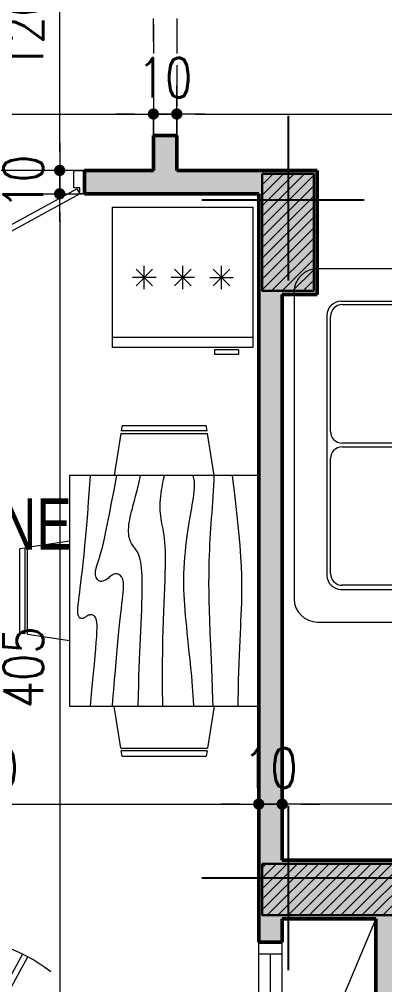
# Model space of a CAD drawing. Header units: millimetres. Extents: x 906 to 2589, y -1235 to -637.
# Drawn here: x 2506.828 to 2508.389, y -1219.846 to -1215.718 of the extents above; entities that cross this region are included whole.
import ezdxf

# ---------------------------------------------------------------- set-up
doc = ezdxf.new("R2010")
doc.units = ezdxf.units.MM
for name, pattern in [('AXES', [2, 1.25, -0.25, 0.25, -0.25]), ('CONTINU', [0]), ('HIDDEN', [0.375, 0.25, -0.125])]:
    doc.linetypes.add(name, pattern=pattern)
doc.layers.get('DEFPOINTS').update_dxf_attribs({"color": 255, "lineweight": 13})
for name, color, linetype, lineweight in [('A-signe', 7, 'Continuous', 9), ('DIM.', 4, 'Continuous', 25), ('inter2', 7, 'HIDDEN', 18), ('interrompu', 7, 'HIDDEN', 15), ('MENUISERIE', 7, 'Continuous', 13), ('MEUBLE', 35, 'Continuous', 15), ('MUR 0.5', 7, 'Continuous', 50), ('POTEAUX ARCH', 7, 'Continuous', 30), ('POTEAUX HACHURE', 7, 'Continuous', 15), ('SANITAIRE', 7, 'Continuous', 15), ('TEXTE', 7, 'Continuous', 20)]:
    doc.layers.add(name, color=color, linetype=linetype, lineweight=lineweight)
doc.layers.add('AXE', color=7, linetype='AXES')
doc.layers.add('TEINTE 3', color=150, linetype='Continuous')
doc.styles.add('atef', font='romans.shx', dxfattribs={"width": 0.8})
doc.styles.add('STYLE4', font='swisscl.ttf')
doc.dimstyles.new('COTEXT', dxfattribs={"dimscale": 0, "dimtxt": 0.17, "dimasz": 0.08, "dimexe": 0.015, "dimexo": 0.015, "dimgap": 0.07, "dimtad": 1, "dimdec": 0, "dimlfac": 100, "dimzin": 0, "dimdsep": 46, "dimtxsty": 'atef', "dimblk": 'SIG2', "dimcen": 0.15, "dimse1": 1, "dimse2": 1, "dimclrd": 256, "dimclre": 6, "dimclrt": 2, "dimadec": 0, "dimazin": 0, "dimtfac": 0.5, "dimtdec": 0, "dimtix": 1, "dimtmove": 2, "dimatfit": 1, "dimldrblk": 'SIG2', "dimfxl": 0.18, "dimtolj": 1, "dimtzin": 0, "dimlwd": 18, "dimarcsym": 0})

# ---------------------------------------------------------------- blocks, each defined once
blk = doc.blocks.new('P - 0.80')
at = {"layer": 'MENUISERIE'}
for points in [[(-0.6991, 0.3412), (-0.0325, -0.0217), (-0.02, 0), (-0.6875, 0.3633)], [(-0.8, 0), (-0.78, 0), (-0.78, -0.025), (-0.755, -0.025), (-0.755, -0.1), (-0.8, -0.1)], [(0, 0), (-0.02, 0), (-0.02, -0.025), (-0.045, -0.025), (-0.045, -0.1), (0, -0.1)]]:
    blk.add_lwpolyline(points, dxfattribs=at)
blk.add_arc((-0.02, 0), 0.76, 142.5454, 180, dxfattribs=at)
blk = doc.blocks.new('PORTE 0.90')
at = {"layer": 'MENUISERIE'}
for points in [[(-0.7859, 0.3911), (-0.0325, -0.0217), (-0.02, 0), (-0.7742, 0.4132)], [(-0.9, 0), (-0.88, 0), (-0.88, -0.025), (-0.855, -0.025), (-0.855, -0.1), (-0.9, -0.1)], [(0, 0), (-0.02, 0), (-0.02, -0.025), (-0.045, -0.025), (-0.045, -0.1), (0, -0.1)]]:
    blk.add_lwpolyline(points, dxfattribs=at)
blk.add_arc((-0.02, 0), 0.86, 144.3645, 180, dxfattribs=at)
blk = doc.blocks.new('SIG2')
at = {"layer": 'A-signe'}
for p, q in [((0, 1.5), (0, 0.5)), ((-1.5, 0), (-0.5, 0)), ((-0.5, 0), (0.5, 0)), ((0, 0.5), (0, -0.5)), ((0.5, 0), (1.5, 0)), ((0, -0.5), (0, -1.5))]:
    blk.add_line(p, q, dxfattribs=at)
at = {"layer": 'A-signe', "const_width": 0.3}
blk.add_lwpolyline([(-0.15, 0, 1), (0.15, 0, 1)], format="xyb", close=True, dxfattribs=at)
blk = doc.blocks.new('*D759')
at = {"layer": 'DEFPOINTS', "color": 0, "transparency": 16777216}
for p in [(2507.851, -1218.2506), (2507.851, -1219.0738), (2505.451, -1219.264)]:
    blk.add_point(p, dxfattribs=at)
at = {"layer": 'DIM.', "lineweight": 18, "transparency": 16777216}
blk.add_line((2505.531, -1219.0738), (2507.771, -1219.0738), dxfattribs=at)
at = {"layer": 'DIM.', "lineweight": 18, "transparency": 16777216, "xscale": 0.08, "yscale": 0.08, "zscale": 0.08, "rotation": 180}
blk.add_blockref('SIG2', (2505.451, -1219.0738), dxfattribs=at)
at = {"layer": 'DIM.', "lineweight": 18, "transparency": 16777216, "xscale": 0.08, "yscale": 0.08, "zscale": 0.08}
blk.add_blockref('SIG2', (2507.851, -1219.0738), dxfattribs=at)
at = {"layer": 'DIM.', "color": 2, "transparency": 16777216, "insert": (2506.651, -1218.9188), "char_height": 0.17, "attachment_point": 5, "style": 'atef'}
blk.add_mtext('\\A1;240', dxfattribs=at)
blk = doc.blocks.new('*D620')
at = {"layer": 'DEFPOINTS', "color": 0, "transparency": 16777216}
for p in [(2505.6611, -1216.464), (2507.0008, -1220.514), (2507.201, -1220.514)]:
    blk.add_point(p, dxfattribs=at)
at = {"layer": 'DIM.', "lineweight": 18, "transparency": 16777216}
blk.add_line((2507.0008, -1216.544), (2507.0008, -1220.434), dxfattribs=at)
at = {"layer": 'DIM.', "lineweight": 18, "transparency": 16777216, "xscale": 0.08, "yscale": 0.08, "zscale": 0.08}
for p, rotation in [((2507.0008, -1216.464), 90), ((2507.0008, -1220.514), 270)]:
    blk.add_blockref('SIG2', p, dxfattribs=dict(at, rotation=rotation))
at = {"layer": 'DIM.', "color": 2, "transparency": 16777216, "insert": (2506.8458, -1218.489), "char_height": 0.17, "attachment_point": 5, "rotation": 90, "style": 'atef'}
blk.add_mtext('\\A1;405', dxfattribs=at)
blk = doc.blocks.new('Frigo1')
for p, q in [((0, 0.6), (0, 0)), ((0.6, 0.6), (0, 0.6)), ((0.6, 0), (0.6, 0.6)), ((0.0007, 0.0439), (0.5982, 0.0439)), ((0, 0), (0.6, 0)), ((0.0601, -0.0276), (0.0601, -0.0096)), ((0.0601, -0.0096), (0.1642, -0.0096)), ((0.1642, -0.0276), (0.0601, -0.0276)), ((0.1642, -0.0096), (0.1642, -0.0276))]:
    blk.add_line(p, q)
at = {"color": 0}
for p, q in [((0.1702, 0.2646), (0.0995, 0.3354)), ((0.0995, 0.2646), (0.1702, 0.3354)), ((0.1349, 0.25), (0.1349, 0.35)), ((0.2641, 0.2646), (0.3348, 0.3354)), ((0.3348, 0.2646), (0.2641, 0.3354)), ((0.2995, 0.25), (0.2995, 0.35)), ((0.4287, 0.2646), (0.4994, 0.3354)), ((0.4994, 0.2646), (0.4287, 0.3354)), ((0.4641, 0.25), (0.4641, 0.35)), ((0.1849, 0.3), (0.0849, 0.3)), ((0.2495, 0.3), (0.3495, 0.3)), ((0.4141, 0.3), (0.5141, 0.3))]:
    blk.add_line(p, q, dxfattribs=at)
blk = doc.blocks.new('*D784')
at = {"layer": 'DEFPOINTS', "color": 0, "transparency": 16777216}
for p in [(2507.401, -1216.1226), (2503.201, -1216.364), (2507.401, -1216.3641)]:
    blk.add_point(p, dxfattribs=at)
at = {"layer": 'DIM.', "lineweight": 18, "transparency": 16777216}
blk.add_line((2503.281, -1216.1226), (2507.321, -1216.1226), dxfattribs=at)
at = {"layer": 'DIM.', "lineweight": 18, "transparency": 16777216, "xscale": 0.08, "yscale": 0.08, "zscale": 0.08, "rotation": 180}
blk.add_blockref('SIG2', (2503.201, -1216.1226), dxfattribs=at)
at = {"layer": 'DIM.', "lineweight": 18, "transparency": 16777216, "xscale": 0.08, "yscale": 0.08, "zscale": 0.08}
blk.add_blockref('SIG2', (2507.401, -1216.1226), dxfattribs=at)
at = {"layer": 'DIM.', "color": 2, "transparency": 16777216, "insert": (2505.301, -1215.9676), "char_height": 0.17, "attachment_point": 5, "style": 'atef'}
blk.add_mtext('\\A1;420', dxfattribs=at)
blk = doc.blocks.new('*D785')
at = {"layer": 'DEFPOINTS', "color": 0, "transparency": 16777216}
for p in [(2507.501, -1216.1226), (2507.401, -1216.3641), (2507.501, -1216.364)]:
    blk.add_point(p, dxfattribs=at)
at = {"layer": 'DIM.', "lineweight": 18, "transparency": 16777216}
for p, q in [((2507.321, -1216.1226), (2507.241, -1216.1226)), ((2507.401, -1216.1226), (2507.501, -1216.1226)), ((2507.581, -1216.1226), (2507.661, -1216.1226))]:
    blk.add_line(p, q, dxfattribs=at)
at = {"layer": 'DIM.', "lineweight": 18, "transparency": 16777216, "xscale": 0.08, "yscale": 0.08, "zscale": 0.08}
blk.add_blockref('SIG2', (2507.401, -1216.1226), dxfattribs=at)
at = {"layer": 'DIM.', "lineweight": 18, "transparency": 16777216, "xscale": 0.08, "yscale": 0.08, "zscale": 0.08, "rotation": 180}
blk.add_blockref('SIG2', (2507.501, -1216.1226), dxfattribs=at)
at = {"layer": 'DIM.', "color": 2, "transparency": 16777216, "insert": (2507.451, -1215.9676), "char_height": 0.17, "attachment_point": 5, "style": 'atef'}
blk.add_mtext('\\A1;10', dxfattribs=at)
blk = doc.blocks.new('*D639')
at = {"layer": 'DEFPOINTS', "color": 0, "transparency": 16777216}
for p in [(2507.951, -1219.0738), (2510.851, -1219.364), (2507.951, -1219.414)]:
    blk.add_point(p, dxfattribs=at)
at = {"layer": 'DIM.', "lineweight": 18, "transparency": 16777216}
blk.add_line((2510.771, -1219.0738), (2508.031, -1219.0738), dxfattribs=at)
at = {"layer": 'DIM.', "lineweight": 18, "transparency": 16777216, "xscale": 0.08, "yscale": 0.08, "zscale": 0.08, "rotation": 180}
blk.add_blockref('SIG2', (2507.951, -1219.0738), dxfattribs=at)
at = {"layer": 'DIM.', "lineweight": 18, "transparency": 16777216, "xscale": 0.08, "yscale": 0.08, "zscale": 0.08}
blk.add_blockref('SIG2', (2510.851, -1219.0738), dxfattribs=at)
at = {"layer": 'DIM.', "color": 2, "transparency": 16777216, "insert": (2509.401, -1218.9188), "char_height": 0.17, "attachment_point": 5, "style": 'atef'}
blk.add_mtext('\\A1;290', dxfattribs=at)
blk = doc.blocks.new('*D640')
at = {"layer": 'DEFPOINTS', "color": 0, "transparency": 16777216}
for p in [(2507.851, -1218.8319), (2507.851, -1219.0738), (2507.951, -1219.3973)]:
    blk.add_point(p, dxfattribs=at)
at = {"layer": 'DIM.', "lineweight": 18, "transparency": 16777216}
for p, q in [((2507.771, -1219.0738), (2507.691, -1219.0738)), ((2507.951, -1219.0738), (2507.851, -1219.0738)), ((2508.031, -1219.0738), (2508.111, -1219.0738))]:
    blk.add_line(p, q, dxfattribs=at)
at = {"layer": 'DIM.', "lineweight": 18, "transparency": 16777216, "xscale": 0.08, "yscale": 0.08, "zscale": 0.08}
blk.add_blockref('SIG2', (2507.851, -1219.0738), dxfattribs=at)
at = {"layer": 'DIM.', "lineweight": 18, "transparency": 16777216, "xscale": 0.08, "yscale": 0.08, "zscale": 0.08, "rotation": 180}
blk.add_blockref('SIG2', (2507.951, -1219.0738), dxfattribs=at)
at = {"layer": 'DIM.', "color": 2, "transparency": 16777216, "insert": (2507.901, -1218.9188), "char_height": 0.17, "attachment_point": 5, "style": 'atef'}
blk.add_mtext('\\A1;10', dxfattribs=at)
blk = doc.blocks.new('*D643')
at = {"layer": 'DEFPOINTS', "color": 0, "transparency": 16777216}
for p in [(2506.2316, -1216.364), (2507.0008, -1216.364), (2506.2316, -1216.464)]:
    blk.add_point(p, dxfattribs=at)
at = {"layer": 'DIM.', "lineweight": 18, "transparency": 16777216}
for p, q in [((2507.0008, -1216.284), (2507.0008, -1216.204)), ((2507.0008, -1216.464), (2507.0008, -1216.364)), ((2507.0008, -1216.544), (2507.0008, -1216.624))]:
    blk.add_line(p, q, dxfattribs=at)
at = {"layer": 'DIM.', "lineweight": 18, "transparency": 16777216, "xscale": 0.08, "yscale": 0.08, "zscale": 0.08}
for p, rotation in [((2507.0008, -1216.364), 270), ((2507.0008, -1216.464), 90)]:
    blk.add_blockref('SIG2', p, dxfattribs=dict(at, rotation=rotation))
at = {"layer": 'DIM.', "color": 2, "transparency": 16777216, "insert": (2506.8458, -1216.414), "char_height": 0.17, "attachment_point": 5, "rotation": 90, "style": 'atef'}
blk.add_mtext('\\A1;10', dxfattribs=at)
blk = doc.blocks.new('*D644')
at = {"layer": 'DEFPOINTS', "color": 0, "transparency": 16777216}
for p in [(2507.0008, -1215.164), (2507.1141, -1215.164), (2506.1053, -1216.364)]:
    blk.add_point(p, dxfattribs=at)
at = {"layer": 'DIM.', "lineweight": 18, "transparency": 16777216}
blk.add_line((2507.0008, -1216.284), (2507.0008, -1215.244), dxfattribs=at)
at = {"layer": 'DIM.', "lineweight": 18, "transparency": 16777216, "xscale": 0.08, "yscale": 0.08, "zscale": 0.08}
for p, rotation in [((2507.0008, -1215.164), 90), ((2507.0008, -1216.364), 270)]:
    blk.add_blockref('SIG2', p, dxfattribs=dict(at, rotation=rotation))
at = {"layer": 'DIM.', "color": 2, "transparency": 16777216, "insert": (2506.8458, -1215.764), "char_height": 0.17, "attachment_point": 5, "rotation": 90, "style": 'atef'}
blk.add_mtext('\\A1;120', dxfattribs=at)
blk = doc.blocks.new('*D815')
at = {"layer": 'DEFPOINTS', "color": 0, "transparency": 16777216}
for p in [(2507.501, -1215.314), (2512.001, -1215.314), (2512.001, -1216.1226)]:
    blk.add_point(p, dxfattribs=at)
at = {"layer": 'DIM.', "lineweight": 18, "transparency": 16777216}
blk.add_line((2507.581, -1216.1226), (2511.921, -1216.1226), dxfattribs=at)
at = {"layer": 'DIM.', "lineweight": 18, "transparency": 16777216, "xscale": 0.08, "yscale": 0.08, "zscale": 0.08, "rotation": 180}
blk.add_blockref('SIG2', (2507.501, -1216.1226), dxfattribs=at)
at = {"layer": 'DIM.', "lineweight": 18, "transparency": 16777216, "xscale": 0.08, "yscale": 0.08, "zscale": 0.08}
blk.add_blockref('SIG2', (2512.001, -1216.1226), dxfattribs=at)
at = {"layer": 'DIM.', "color": 2, "transparency": 16777216, "insert": (2509.751, -1215.9676), "char_height": 0.17, "attachment_point": 5, "style": 'atef'}
blk.add_mtext('\\A1;450', dxfattribs=at)
blk = doc.blocks.new('Sofa2P')
for p, q in [((0.6559, 0), (-0.6559, 0)), ((-0.7559, -0.1), (-0.7559, -0.6699)), ((0.7559, -0.1), (0.7559, -0.6699)), ((0.5559, -0.14), (-0.5559, -0.14)), ((-0.5484, -0.1553), (-0.0561, -0.1553)), ((0.0593, -0.1553), (0.5516, -0.1553)), ((-0.6159, -0.2), (-0.6159, -0.6699)), ((-0.5983, -0.6667), (-0.5983, -0.2053)), ((-0.0061, -0.2053), (-0.0061, -0.6667)), ((-0.0061, -0.2053), (-0.0061, -0.6667)), ((0.0093, -0.6667), (0.0093, -0.2053)), ((0.6016, -0.2053), (0.6016, -0.6667)), ((0.6159, -0.2), (0.6159, -0.6699)), ((-0.6459, -0.6999), (-0.7259, -0.6999)), ((-0.5684, -0.6967), (-0.0361, -0.6967)), ((0.0393, -0.6967), (0.5716, -0.6967)), ((0.6459, -0.6999), (0.7259, -0.6999))]:
    blk.add_line(p, q)
for centre, radius, start, end in [((-0.6559, -0.1), 0.1, 90, 180), ((0.6559, -0.1), 0.1, 0, 90), ((-0.5559, -0.2), 0.06, 90, 180), ((-0.5484, -0.2053), 0.05, 90, 180), ((-0.0561, -0.2053), 0.05, 0, 90), ((-0.0561, -0.2053), 0.05, 0, 90), ((0.0593, -0.2053), 0.05, 90, 180), ((0.5516, -0.2053), 0.05, 0, 90), ((0.5559, -0.2), 0.06, 0, 90), ((-0.7259, -0.6699), 0.03, 180, 270), ((-0.6459, -0.6699), 0.03, 270, 0), ((-0.5684, -0.6667), 0.03, 180, 270), ((-0.0361, -0.6667), 0.03, 270, 0), ((-0.0361, -0.6667), 0.03, 270, 0), ((0.0393, -0.6667), 0.03, 180, 270), ((0.5716, -0.6667), 0.03, 270, 0), ((0.6459, -0.6699), 0.03, 180, 270), ((0.7259, -0.6699), 0.03, 270, 0)]:
    blk.add_arc(centre, radius, start, end)

msp = doc.modelspace()

# ---------------------------------------------------------------- hatches: boundary and pattern name
at = {"layer": 'POTEAUX HACHURE'}
h = msp.add_hatch(dxfattribs=at)
h.set_pattern_fill('ANSI31', color=256, scale=0.01)
h.set_pattern_definition([(45, (1397.893132, -322.49866), (-0.0224506403, 0.0224506403), [])])
h.paths.add_polyline_path([(2507.8659, -1216.379), (2508.086, -1216.379), (2508.086, -1216.879), (2507.8659, -1216.879)])
h = msp.add_hatch(dxfattribs=at)
h.set_pattern_fill('ANSI31', color=256, scale=0.01)
h.set_pattern_definition([(45, (1408.643538, -319.24866), (-0.0224506403, 0.0224506403), [])])
h.paths.add_polyline_path([(2507.866, -1219.3291), (2508.5364, -1219.329), (2508.5364, -1219.549), (2507.866, -1219.549)])
at = {"layer": 'TEINTE 3', "linetype": 'CONTINU'}
h = msp.add_hatch(color=256, dxfattribs=at)
h.dxf.hatch_style = 1
h.paths.add_polyline_path([(2508.101, -1216.364), (2507.501, -1216.364), (2507.501, -1216.214), (2507.401, -1216.214), (2507.401, -1216.364), (2507.1067, -1216.364), (2507.1067, -1216.464), (2507.851, -1216.464), (2507.851, -1218.0041), (2507.951, -1218.0006), (2507.951, -1216.894), (2508.101, -1216.894)])
h.paths.add_polyline_path([(2508.4513, -1219.414), (2509.4513, -1219.414), (2509.446, -1219.314), (2508.5513, -1219.314), (2507.951, -1219.314), (2507.951, -1218.0006), (2507.851, -1218.0041), (2507.851, -1219.464), (2507.851, -1219.564), (2507.851, -1219.664), (2507.951, -1219.664), (2507.951, -1219.564), (2508.3513, -1219.564), (2508.3513, -1220.1469), (2508.4513, -1220.1311)])

# ---------------------------------------------------------------- linework, layer by layer
at = {"layer": 'AXE'}
for p, q in [((2507.976, -1216.1309), (2507.976, -1216.8339)), ((2507.608, -1216.489), (2508.3012, -1216.489)), ((2507.976, -1219.0809), (2507.976, -1219.7839)), ((2507.608, -1219.389), (2508.7662, -1219.389))]:
    msp.add_line(p, q, dxfattribs=at)
at = {"layer": 'inter2', "ltscale": 0.5}
for p, q in [((2507.4011, -1215.2886), (2507.4011, -1216.2886)), ((2507.5011, -1215.2886), (2507.5011, -1216.2886))]:
    msp.add_line(p, q, dxfattribs=at)
at = {"layer": 'interrompu', "ltscale": 0.2}
for p, q in [((2507.401, -1216.214), (2507.401, -1215.314)), ((2507.501, -1215.314), (2507.501, -1216.214))]:
    msp.add_line(p, q, dxfattribs=at)
at = {"layer": 'MENUISERIE'}
for p, q in [((2507.1067, -1216.364), (2506.2067, -1216.364)), ((2508.3513, -1219.564), (2507.951, -1220.514)), ((2507.851, -1220.514), (2507.851, -1219.664)), ((2507.951, -1220.514), (2507.951, -1219.664)), ((2507.851, -1219.714), (2507.951, -1219.714)), ((2507.901, -1220.464), (2507.901, -1219.714))]:
    msp.add_line(p, q, dxfattribs=at)
at = {"layer": 'MEUBLE'}
for p, q in [((2507.2675, -1217.4548), (2507.264, -1217.4773)), ((2507.2675, -1217.4548), (2507.6266, -1217.4548)), ((2507.6301, -1217.4773), (2507.6266, -1217.4548)), ((2507.2623, -1217.4885), (2507.2342, -1217.6681)), ((2507.2624, -1217.4885), (2507.6319, -1217.4885)), ((2507.6301, -1217.4773), (2507.2641, -1217.4773)), ((2507.6599, -1217.6681), (2507.6318, -1217.4885)), ((2507.0431, -1217.668), (2507.0431, -1218.6554)), ((2507.851, -1217.668), (2507.0431, -1217.668)), ((2507.851, -1218.6554), (2507.851, -1217.668)), ((2507.0432, -1217.9489), (2506.8636, -1217.9769)), ((2506.8524, -1217.9787), (2506.8299, -1217.9822)), ((2506.8299, -1218.3412), (2506.8299, -1217.9822)), ((2506.8524, -1217.9786), (2506.8524, -1218.3447)), ((2506.8636, -1218.3464), (2506.8636, -1217.9768)), ((2506.8299, -1218.3412), (2506.8524, -1218.3447)), ((2506.8636, -1218.3465), (2507.0432, -1218.3745)), ((2507.0431, -1218.6554), (2507.851, -1218.6554)), ((2507.2623, -1218.835), (2507.2342, -1218.6554)), ((2507.6599, -1218.6554), (2507.6318, -1218.8349)), ((2507.2624, -1218.835), (2507.6319, -1218.835)), ((2507.2675, -1218.8686), (2507.264, -1218.8462)), ((2507.6301, -1218.8462), (2507.2641, -1218.8462)), ((2507.2675, -1218.8686), (2507.6266, -1218.8686)), ((2507.6301, -1218.8462), (2507.6266, -1218.8686))]:
    msp.add_line(p, q, dxfattribs=at)
for points in [[(2507.1328, -1218.6554), (2507.1329, -1218.6544), (2507.1371, -1218.6035), (2507.1412, -1218.5567), (2507.1451, -1218.5139), (2507.1488, -1218.475), (2507.1521, -1218.4401), (2507.155, -1218.409), (2507.1573, -1218.3816), (2507.1591, -1218.358), (2507.1601, -1218.3381), (2507.1605, -1218.3215), (2507.1603, -1218.3078), (2507.1595, -1218.2968), (2507.1582, -1218.2881), (2507.1564, -1218.2813), (2507.1542, -1218.276), (2507.1516, -1218.272), (2507.1486, -1218.2689), (2507.1454, -1218.2667), (2507.1419, -1218.2652), (2507.1383, -1218.2643), (2507.1345, -1218.2641), (2507.1308, -1218.2644), (2507.1271, -1218.2652), (2507.1235, -1218.2664), (2507.1201, -1218.268), (2507.1168, -1218.2698), (2507.1137, -1218.2717), (2507.1107, -1218.2737), (2507.1077, -1218.2755), (2507.1049, -1218.2772), (2507.102, -1218.2786), (2507.0992, -1218.2795), (2507.0964, -1218.2799), (2507.0937, -1218.2799), (2507.091, -1218.2792), (2507.0885, -1218.2781), (2507.0861, -1218.2764), (2507.084, -1218.2742), (2507.0821, -1218.2715), (2507.0805, -1218.2683), (2507.0793, -1218.2645), (2507.0784, -1218.26), (2507.0779, -1218.2548), (2507.0777, -1218.2487), (2507.0779, -1218.2414), (2507.0784, -1218.233), (2507.0793, -1218.2233), (2507.0805, -1218.2122), (2507.0821, -1218.1994), (2507.084, -1218.1848), (2507.0862, -1218.1681), (2507.0887, -1218.149), (2507.0915, -1218.1272), (2507.0945, -1218.1024), (2507.0977, -1218.0744), (2507.1011, -1218.043), (2507.1047, -1218.0078), (2507.1084, -1217.969), (2507.1123, -1217.9267), (2507.1163, -1217.8811), (2507.1204, -1217.8323), (2507.1245, -1217.7804), (2507.1287, -1217.7256), (2507.1329, -1217.668)], [(2507.2264, -1218.6554), (2507.2284, -1218.6266), (2507.232, -1218.5834), (2507.2354, -1218.5425), (2507.2387, -1218.5033), (2507.2418, -1218.4659), (2507.2449, -1218.4304), (2507.2478, -1218.3967), (2507.2507, -1218.365), (2507.2535, -1218.3352), (2507.2563, -1218.3076), (2507.2591, -1218.282), (2507.2618, -1218.2584), (2507.2644, -1218.2368), (2507.2668, -1218.2171), (2507.269, -1218.1992), (2507.2708, -1218.1832), (2507.2722, -1218.1688), (2507.2731, -1218.1561), (2507.2736, -1218.1449), (2507.2735, -1218.1352), (2507.273, -1218.1268), (2507.272, -1218.1196), (2507.2705, -1218.1135), (2507.2687, -1218.1082), (2507.2664, -1218.1038), (2507.2638, -1218.1), (2507.2608, -1218.0967), (2507.2575, -1218.0941), (2507.254, -1218.0919), (2507.2502, -1218.0904), (2507.2463, -1218.0895), (2507.2422, -1218.0892), (2507.2381, -1218.0896), (2507.2339, -1218.0906), (2507.2297, -1218.0924), (2507.2254, -1218.0947), (2507.2212, -1218.0974), (2507.217, -1218.1005), (2507.2128, -1218.1037), (2507.2086, -1218.1069), (2507.2044, -1218.1101), (2507.2002, -1218.1131), (2507.196, -1218.1157), (2507.1918, -1218.1179), (2507.1877, -1218.1196), (2507.1836, -1218.1208), (2507.1796, -1218.1213), (2507.1757, -1218.1212), (2507.172, -1218.1204), (2507.1684, -1218.1187), (2507.165, -1218.1162), (2507.1619, -1218.1128), (2507.1591, -1218.1087), (2507.1567, -1218.104), (2507.1549, -1218.0986), (2507.1537, -1218.0927), (2507.1532, -1218.0862), (2507.1535, -1218.0794), (2507.1546, -1218.0722), (2507.1565, -1218.0643), (2507.1592, -1218.0554), (2507.1625, -1218.0452), (2507.1663, -1218.0334), (2507.1707, -1218.0196), (2507.1755, -1218.0036), (2507.1806, -1217.985), (2507.186, -1217.9634), (2507.1918, -1217.9382), (2507.1983, -1217.9086), (2507.2055, -1217.8738), (2507.2136, -1217.8331), (2507.2228, -1217.7858), (2507.2332, -1217.731), (2507.2451, -1217.668)], [(2507.3367, -1218.6554), (2507.3367, -1218.6535), (2507.3375, -1218.6085), (2507.3384, -1218.5669), (2507.3395, -1218.5284), (2507.3407, -1218.4925), (2507.342, -1218.4585), (2507.3433, -1218.426), (2507.3447, -1218.3946), (2507.3461, -1218.3637), (2507.3475, -1218.3328), (2507.3488, -1218.3023), (2507.3501, -1218.2723), (2507.3512, -1218.243), (2507.3522, -1218.2149), (2507.3529, -1218.188), (2507.3534, -1218.1627), (2507.3535, -1218.1393), (2507.3534, -1218.1178), (2507.3528, -1218.0984), (2507.352, -1218.0809), (2507.3507, -1218.0652), (2507.3492, -1218.0511), (2507.3472, -1218.0385), (2507.345, -1218.0275), (2507.3423, -1218.0177), (2507.3394, -1218.0092), (2507.3361, -1218.0017), (2507.3326, -1217.9951), (2507.329, -1217.9892), (2507.3253, -1217.9838), (2507.3216, -1217.9788), (2507.3179, -1217.9739), (2507.3143, -1217.9691), (2507.3109, -1217.9641), (2507.3077, -1217.9588), (2507.3047, -1217.9533), (2507.3021, -1217.9473), (2507.2998, -1217.941), (2507.298, -1217.9341), (2507.2965, -1217.9267), (2507.2956, -1217.9186), (2507.2951, -1217.9098), (2507.2952, -1217.9004), (2507.2957, -1217.8905), (2507.2967, -1217.88), (2507.2982, -1217.8691), (2507.3, -1217.8578), (2507.3023, -1217.8463), (2507.3049, -1217.8344), (2507.3079, -1217.8223), (2507.3114, -1217.8092), (2507.3153, -1217.7944), (2507.3199, -1217.7772), (2507.3252, -1217.7567), (2507.3312, -1217.7321), (2507.3382, -1217.7029), (2507.3461, -1217.668)], [(2507.4413, -1218.6554), (2507.4411, -1218.6459), (2507.4405, -1218.5824), (2507.4404, -1218.5237), (2507.4406, -1218.4694), (2507.4412, -1218.419), (2507.442, -1218.3723), (2507.4431, -1218.3288), (2507.4443, -1218.2882), (2507.4457, -1218.2501), (2507.447, -1218.2141), (2507.4484, -1218.1799), (2507.4498, -1218.1475), (2507.451, -1218.1169), (2507.452, -1218.0881), (2507.4527, -1218.0611), (2507.4531, -1218.036), (2507.4531, -1218.0128), (2507.4527, -1217.9915), (2507.4517, -1217.9721), (2507.4503, -1217.9544), (2507.4486, -1217.9383), (2507.4466, -1217.9235), (2507.4444, -1217.9098), (2507.4421, -1217.8971), (2507.4399, -1217.8851), (2507.4377, -1217.8737), (2507.4357, -1217.8626), (2507.4339, -1217.8518), (2507.4324, -1217.841), (2507.4311, -1217.8302), (2507.4303, -1217.8193), (2507.4298, -1217.808), (2507.4298, -1217.7962), (2507.4302, -1217.784), (2507.4312, -1217.771), (2507.4325, -1217.7578), (2507.4342, -1217.7446), (2507.4361, -1217.7317), (2507.438, -1217.7196), (2507.4399, -1217.7086), (2507.4417, -1217.6991), (2507.4433, -1217.6914), (2507.4445, -1217.6857), (2507.4455, -1217.6818), (2507.4461, -1217.6791), (2507.4466, -1217.6772), (2507.4468, -1217.6757), (2507.447, -1217.6739), (2507.447, -1217.6715), (2507.447, -1217.668)], [(2507.5738, -1218.6554), (2507.5723, -1218.6279), (2507.5684, -1218.5709), (2507.5647, -1218.5266), (2507.5611, -1218.4899), (2507.5577, -1218.4563), (2507.5545, -1218.4249), (2507.5514, -1218.3954), (2507.5485, -1218.3675), (2507.5458, -1218.3411), (2507.5432, -1218.3159), (2507.5409, -1218.2917), (2507.5387, -1218.2683), (2507.5367, -1218.2454), (2507.5349, -1218.2229), (2507.5333, -1218.2006), (2507.5321, -1218.1785), (2507.5313, -1218.1564), (2507.5308, -1218.1342), (2507.5307, -1218.1117), (2507.5312, -1218.0888), (2507.5321, -1218.0654), (2507.5336, -1218.0418), (2507.5354, -1218.0181), (2507.5375, -1217.9946), (2507.5399, -1217.9715), (2507.5425, -1217.9491), (2507.5452, -1217.9277), (2507.548, -1217.9074), (2507.5508, -1217.8884), (2507.5536, -1217.8707), (2507.5564, -1217.8539), (2507.5591, -1217.8381), (2507.5618, -1217.8229), (2507.5645, -1217.8081), (2507.567, -1217.7936), (2507.5695, -1217.7793), (2507.5719, -1217.7649), (2507.574, -1217.7505), (2507.5757, -1217.7361), (2507.5767, -1217.7219), (2507.5768, -1217.7079), (2507.576, -1217.6942), (2507.5739, -1217.6809), (2507.5705, -1217.668)], [(2507.6562, -1218.6554), (2507.6553, -1218.6271), (2507.6518, -1218.5325), (2507.6486, -1218.4561), (2507.6458, -1218.3933), (2507.6434, -1218.3393), (2507.6415, -1218.2901), (2507.6402, -1218.2447), (2507.6393, -1218.2027), (2507.6387, -1218.164), (2507.6385, -1218.1283), (2507.6387, -1218.0953), (2507.639, -1218.0648), (2507.6397, -1218.0364), (2507.6404, -1218.01), (2507.6414, -1217.9851), (2507.6425, -1217.9616), (2507.6437, -1217.9389), (2507.6451, -1217.9169), (2507.6466, -1217.8952), (2507.6482, -1217.8734), (2507.6499, -1217.8513), (2507.6517, -1217.8285), (2507.6535, -1217.8053), (2507.6552, -1217.7818), (2507.6568, -1217.7582), (2507.6582, -1217.7349), (2507.6593, -1217.7119), (2507.66, -1217.6895), (2507.6602, -1217.668)], [(2507.7628, -1218.6554), (2507.7631, -1218.6301), (2507.7639, -1218.5863), (2507.7648, -1218.5452), (2507.7659, -1218.5066), (2507.767, -1218.4704), (2507.7683, -1218.4363), (2507.7696, -1218.4041), (2507.771, -1218.3737), (2507.7724, -1218.345), (2507.7738, -1218.3175), (2507.7752, -1218.2911), (2507.7764, -1218.2651), (2507.7775, -1218.2392), (2507.7783, -1218.2129), (2507.7789, -1218.1857), (2507.7791, -1218.1573), (2507.779, -1218.1271), (2507.7784, -1218.0945), (2507.777, -1218.0581), (2507.7747, -1218.0163), (2507.7711, -1217.9673), (2507.766, -1217.9097), (2507.7591, -1217.8416), (2507.7501, -1217.7616), (2507.7388, -1217.668)]]:
    msp.add_lwpolyline(points, dxfattribs=at)
at = {"layer": 'MUR 0.5'}
for p, q in [((2507.401, -1216.214), (2507.401, -1216.3641)), ((2507.401, -1216.214), (2507.501, -1216.214)), ((2507.501, -1216.214), (2507.501, -1216.364)), ((2507.401, -1216.364), (2507.1067, -1216.364)), ((2507.1067, -1216.464), (2507.1067, -1216.364)), ((2508.101, -1216.364), (2507.501, -1216.364)), ((2508.101, -1216.364), (2508.101, -1216.894)), ((2507.1067, -1216.464), (2507.851, -1216.464)), ((2507.851, -1216.464), (2507.851, -1219.464)), ((2508.101, -1216.894), (2507.951, -1216.894)), ((2507.951, -1216.894), (2507.951, -1219.314)), ((2507.851, -1219.364), (2507.851, -1219.314)), ((2507.951, -1219.314), (2508.5513, -1219.314)), ((2507.851, -1219.464), (2507.851, -1219.664)), ((2507.851, -1219.464), (2507.851, -1219.564)), ((2507.951, -1219.564), (2507.951, -1219.664)), ((2508.3513, -1219.564), (2507.951, -1219.564)), ((2508.3513, -1220.514), (2508.3513, -1219.564)), ((2507.951, -1219.664), (2507.851, -1219.664))]:
    msp.add_line(p, q, dxfattribs=at)
at = {"layer": 'POTEAUX ARCH'}
for points in [[(2507.8659, -1216.379), (2508.086, -1216.379), (2508.086, -1216.879), (2507.8659, -1216.879)], [(2507.866, -1219.329), (2508.5364, -1219.329), (2508.5364, -1219.549), (2507.866, -1219.549)]]:
    msp.add_lwpolyline(points, close=True, dxfattribs=at)

# ---------------------------------------------------------------- block references
at = {"layer": 'MENUISERIE', "xscale": -1, "rotation": 180}
msp.add_blockref('PORTE 0.90', (2507.1067, -1216.464), dxfattribs=at)
at = {"layer": 'MENUISERIE', "rotation": 270}
msp.add_blockref('P - 0.80', (2506.501, -1220.414), dxfattribs=at)
at = {"layer": 'MEUBLE', "rotation": 90}
msp.add_blockref('Sofa2P', (2508.0022, -1217.5395), dxfattribs=at)
at = {"layer": 'SANITAIRE', "xscale": -1}
msp.add_blockref('Frigo1', (2507.8263, -1217.1216), dxfattribs=at)

# ---------------------------------------------------------------- texts
at = {"layer": 'TEXTE', "style": 'STYLE4'}
msp.add_text('CUISINE', height=0.22, dxfattribs=at).set_placement((2506.1374, -1217.9855))

# ---------------------------------------------------------------- dimensions: what is measured, and where the dimension line sits
at = {"layer": 'DIM.'}
for base, p1, p2, picture, middle in [((2507.0008, -1215.164), (2506.1053, -1216.364), (2507.1141, -1215.164), '*D644', (2506.8458, -1215.764)), ((2507.0008, -1216.364), (2506.2316, -1216.464), (2506.2316, -1216.364), '*D643', (2506.8458, -1216.414)), ((2507.0008, -1220.514), (2505.6611, -1216.464), (2507.201, -1220.514), '*D620', (2506.8458, -1218.489))]:
    dim = msp.add_linear_dim(base=base, p1=p1, p2=p2, angle=90, dimstyle='COTEXT', override={"dimscale": 1}, dxfattribs=at)
    dim.commit()
    dim.dimension.update_dxf_attribs({"geometry": picture, "text_midpoint": middle})
for base, p1, p2, picture, middle in [((2512.001, -1216.1226), (2507.501, -1215.314), (2512.001, -1215.314), '*D815', (2509.751, -1215.9676)), ((2507.401, -1216.1226), (2503.201, -1216.364), (2507.401, -1216.3641), '*D784', (2505.301, -1215.9676)), ((2507.501, -1216.1226), (2507.401, -1216.3641), (2507.501, -1216.364), '*D785', (2507.451, -1215.9676)), ((2507.851, -1219.0738), (2505.451, -1219.264), (2507.851, -1218.2506), '*D759', (2506.651, -1218.9188)), ((2507.851, -1219.0738), (2507.951, -1219.3973), (2507.851, -1218.8319), '*D640', (2507.901, -1218.9188)), ((2507.951, -1219.0738), (2510.851, -1219.364), (2507.951, -1219.414), '*D639', (2509.401, -1218.9188))]:
    dim = msp.add_linear_dim(base=base, p1=p1, p2=p2, dimstyle='COTEXT', override={"dimscale": 1}, dxfattribs=at)
    dim.commit()
    dim.dimension.update_dxf_attribs({"geometry": picture, "text_midpoint": middle})

doc.saveas('drawing.dxf')
